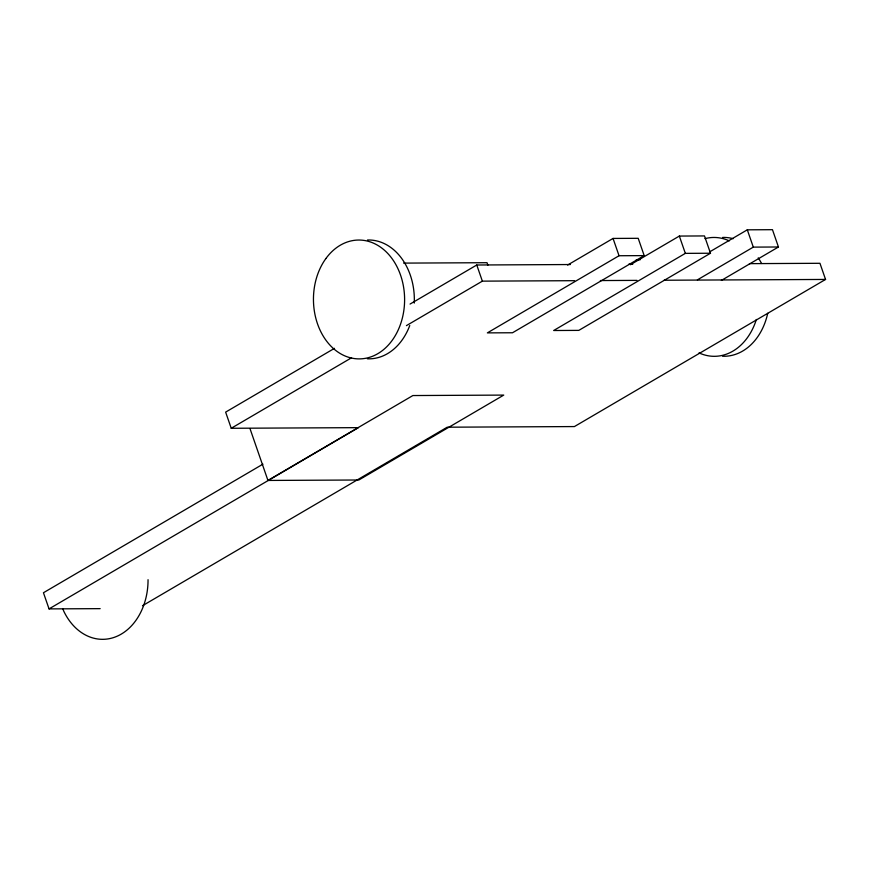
<?xml version="1.0" encoding="UTF-8"?>
<svg xmlns="http://www.w3.org/2000/svg" width="869" height="869" viewBox="0 0 869 869"><rect width="100%" height="100%" fill="white"/><g stroke="black" fill="none" stroke-linecap="round" stroke-linejoin="round"><path stroke-width="1.3" d="M334.5 348.339L225.636 412.123L231.23 428.276L358.43 427.646L49.044 608.897L43.45 592.745L262.938 464.155M410.07 304.063L476.766 265.002L570.368 264.534M231.23 428.276L351.532 357.789M406.431 325.625L482.36 281.143L574.594 280.687M567.598 265.056L613.047 238.432L638.204 238.312L644.19 255.616L512.514 332.762L487.368 332.881L619.043 255.736L644.19 255.616M630.405 264.73L679.341 236.064L704.487 235.933L710.484 253.237L578.808 330.383L553.662 330.513L685.337 253.368L710.484 253.237M267.945 480.448L412.884 395.547L503.748 395.091L358.821 480.003L267.945 480.448L249.968 428.526M710.027 251.662L747.307 229.818L772.465 229.688L778.45 246.992L721.357 280.448M697.372 279.883L753.304 247.122L778.45 246.992M142.505 605.726L447.22 427.2L574.42 426.57L825.55 279.438L819.956 263.296L749.415 263.644M636.293 259.733L640.334 259.712M403.618 263.111L487.02 262.699L487.878 265.197M628.689 264.241L632.762 264.219M600.37 280.557L636.999 280.383M664.122 280.242L825.55 279.438M49.044 608.897L100.163 608.648M747.307 229.818L753.304 247.122M679.341 236.064L685.337 253.368M613.047 238.432L619.043 255.736M476.766 265.002L482.36 281.143M62.829 608.539L63.633 610.907A59.429 45.579 89.7 0 0 115.012 637.075A59.429 45.579 89.7 0 0 148.045 579.688M756.378 319.444A59.429 45.579 89.7 0 1 699.024 352.89M704.987 238.638A59.429 45.579 89.7 0 1 729.297 240.887M722.628 237.433A59.429 45.579 89.7 0 1 733.186 238.682M758.224 257.854A59.429 45.579 89.7 0 1 761.548 263.47M767.74 313.253A59.429 45.579 89.7 0 1 722.53 356.236M367.489 240.007A59.429 45.579 89.7 0 1 414.263 303.085M409.755 325.527A59.429 45.579 89.7 0 1 367.391 358.81M325.908 258.517A59.429 45.579 89.7 0 0 348.458 357.235A59.429 45.579 89.7 0 0 402.705 282.642A59.429 45.579 89.7 0 0 325.908 258.517"/></g></svg>
